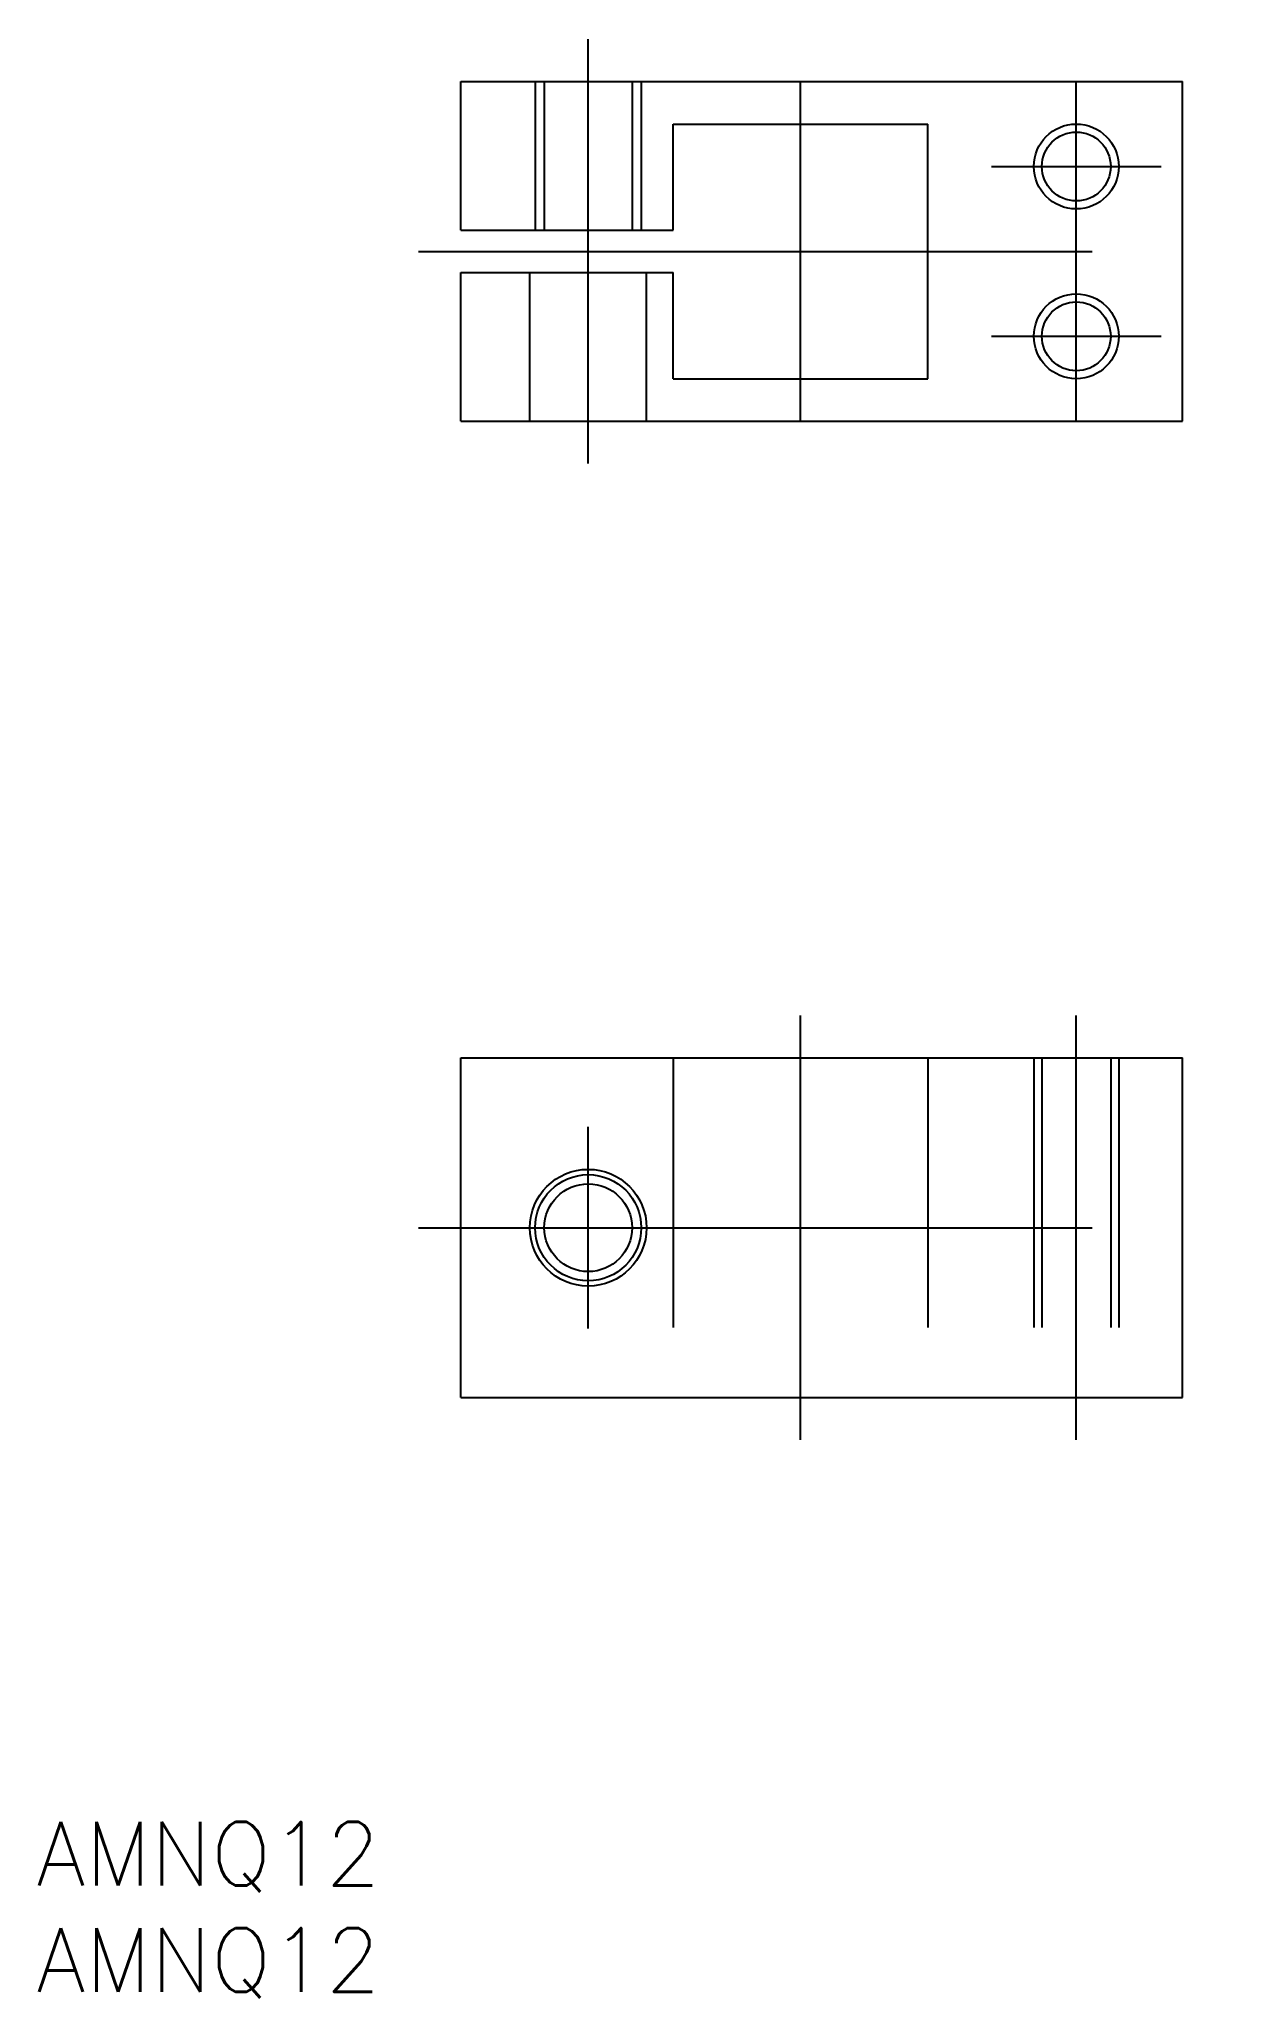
# Model space of a CAD drawing. Extents: x -19.9 to 36, y -28.3 to 64.
import ezdxf

# ---------------------------------------------------------------- set-up
doc = ezdxf.new("R2010")
doc.units = 0
doc.linetypes.add('CENTER', pattern=[50.8, 31.75, -6.35, 6.35, -6.35])
doc.linetypes.add('DASHED', pattern=[19.05, 12.7, -6.35])
doc.layers.get('0').update_dxf_attribs({"linetype": 'CONTINUOUS'})
doc.layers.add('CENTER', color=1, linetype='CONTINUOUS')
doc.styles.get("Standard").update_dxf_attribs({"font": 'txt.shx', "height": 3, "bigfont": 'bigfont.shx'})

msp = doc.modelspace()

# ---------------------------------------------------------------- linework, layer by layer
at = {"color": 7, "linetype": 'CONTINUOUS'}
for p, q in [((0, 62), (34, 62)), ((0, 55), (0, 62)), ((34, 46), (34, 62)), ((10, 60), (22, 60)), ((10, 55), (10, 60)), ((22, 48), (22, 60)), ((0, 55), (10, 55)), ((0, 46), (0, 53)), ((0, 53), (10, 53)), ((10, 48), (10, 53)), ((10, 48), (22, 48)), ((0, 46), (34, 46)), ((0, 0), (0, 16)), ((0, 16), (34, 16)), ((34, 0), (34, 16)), ((0, 0), (34, 0))]:
    msp.add_line(p, q, dxfattribs=at)
at = {"color": 3, "linetype": 'DASHED'}
for p, q in [((3.5, 62), (3.5, 55)), ((3.933, 62), (3.933, 55)), ((8.067, 62), (8.067, 55)), ((8.5, 62), (8.5, 55)), ((3.25, 46), (3.25, 53)), ((8.75, 46), (8.75, 53)), ((10, 16), (10, 0)), ((22, 16), (22, 0)), ((27, 16), (27, 0)), ((27.379, 16), (27.379, 0)), ((30.621, 16), (30.621, 0)), ((31, 16), (31, 0))]:
    msp.add_line(p, q, dxfattribs=at)
at = {"color": 3, "linetype": 'CONTINUOUS'}
for centre, radius in [((29, 58), 2), ((29, 50), 2), ((6, 8), 2.5)]:
    msp.add_circle(centre, radius, dxfattribs=at)
at = {"color": 7, "linetype": 'CONTINUOUS'}
for centre, radius in [((29, 58), 1.621), ((29, 50), 1.621), ((6, 8), 2.75), ((6, 8), 2.067)]:
    msp.add_circle(centre, radius, dxfattribs=at)
at = {"layer": 'CENTER', "color": 1, "linetype": 'CENTER'}
for p, q in [((6, 44), (6, 64)), ((16, 46), (16, 62)), ((29, 46), (29, 62)), ((25, 58), (33, 58)), ((-2, 54), (36, 54)), ((25, 50), (33, 50)), ((16, -2), (16, 18)), ((29, -2), (29, 18)), ((6, 3.25), (6, 12.75)), ((-2, 8), (36, 8))]:
    msp.add_line(p, q, dxfattribs=at)

# ---------------------------------------------------------------- texts
at = {"color": 7, "linetype": 'CONTINUOUS'}
for p in [(-20, -23), (-20, -28)]:
    msp.add_text('AMNQ12', height=3, dxfattribs=at).set_placement(p)

doc.saveas('drawing.dxf')
